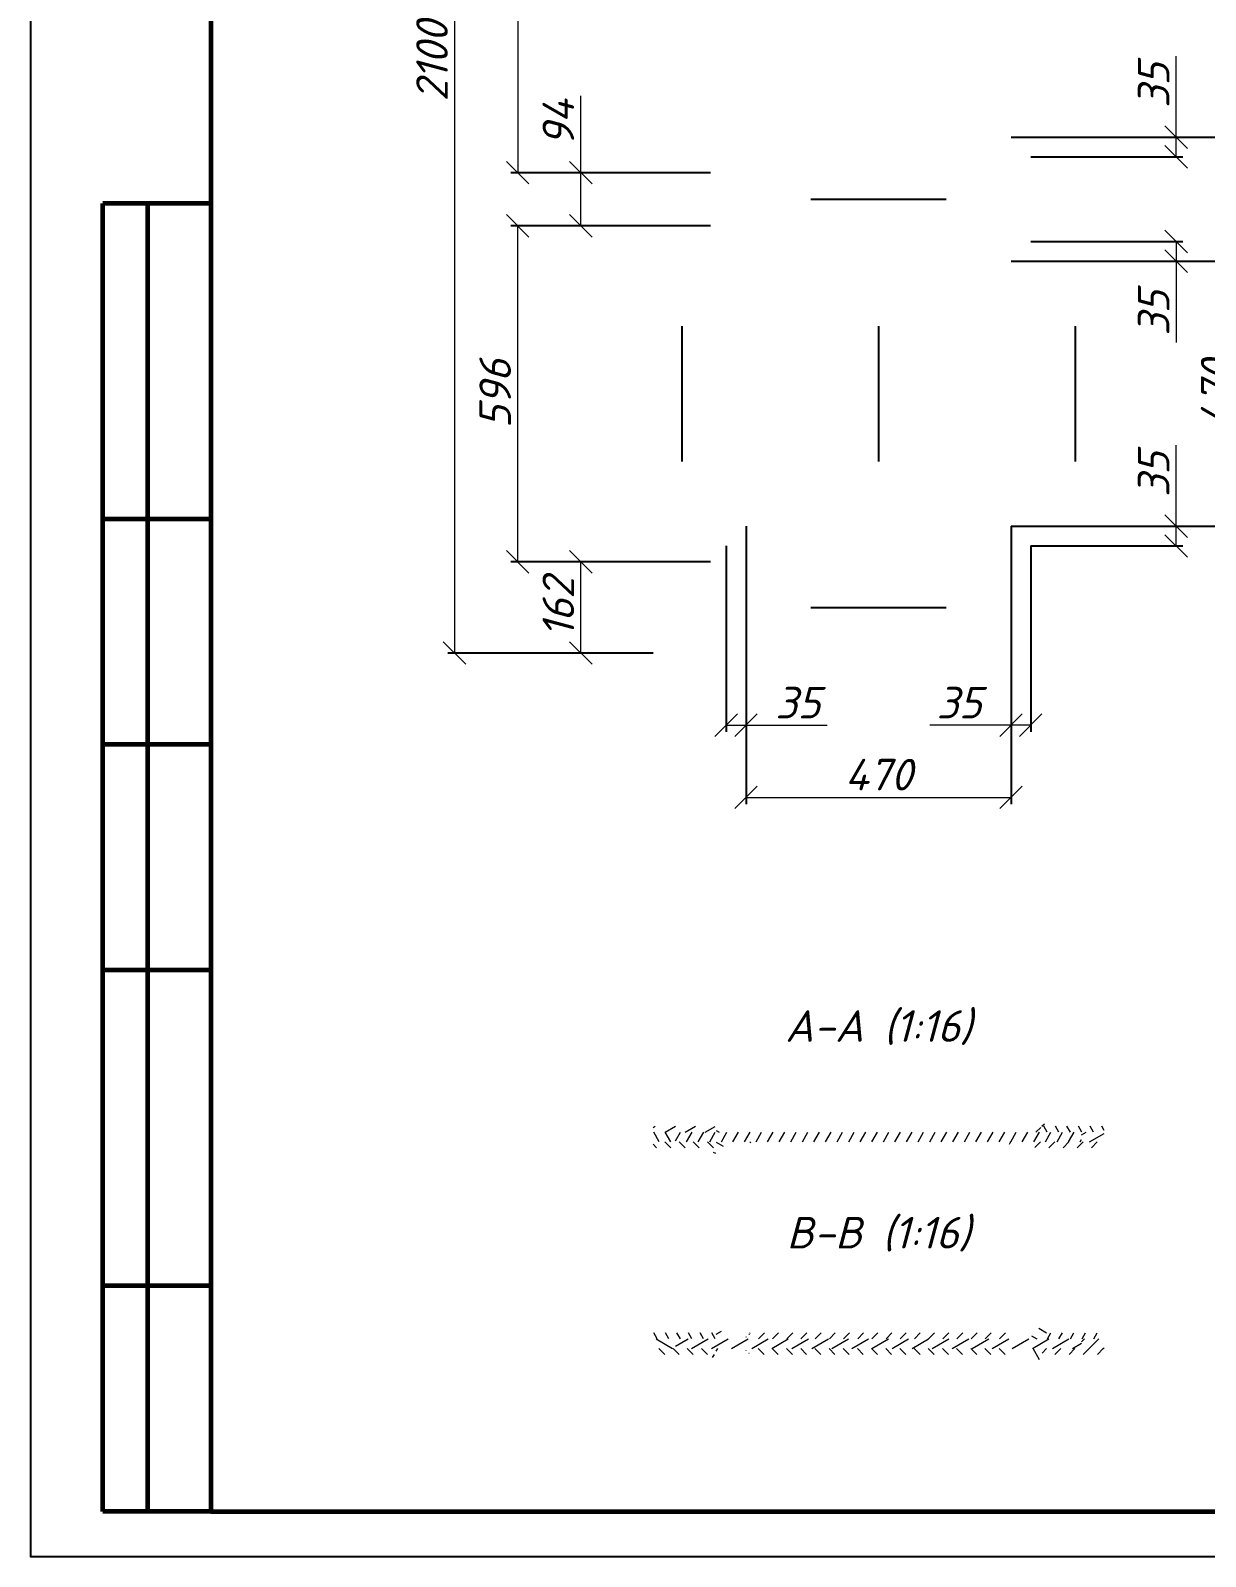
# Paper-space layout 'Лист1' of a CAD drawing. Header units: millimetres. Extents: x 0 to 420, y -322 to 297.
# Drawn here: x 0 to 130.3, y 0 to 169.2 of the extents above; entities that cross this region are included whole.
import ezdxf

# ---------------------------------------------------------------- set-up
doc = ezdxf.new("R2010")
doc.units = ezdxf.units.MM
for name, color, linetype, lineweight in [('MD_Аннотация', 7, 'Continuous', 25), ('MD_Штриховка', 4, 'Continuous', 13), ('слой служебный РАЗМЕРЫ', 7, 'Continuous', 18)]:
    doc.layers.add(name, color=color, linetype=linetype, lineweight=lineweight)
doc.layers.add('слой служебный  ОБОЗНАЧЕНИЯ', color=1, linetype='Continuous')
doc.layers.add('слой служебный ШТАМП', color=4, linetype='Continuous')
doc.styles.add('ЕСКД', font='isocpeui.ttf', dxfattribs={"height": 3.5})
doc.dimstyles.new('ЕСКД', dxfattribs={"dimtxt": 3.5, "dimasz": 2.5, "dimexe": 0.75, "dimexo": 0, "dimgap": 0.75, "dimtad": 1, "dimtxsty": 'ЕСКД', "dimblk": 'OBLIQUE', "dimcen": 2.5, "dimclrd": 256, "dimclre": 256, "dimclrt": 256, "dimadec": 0, "dimazin": 0, "dimtfac": 1, "dimtmove": 0, "dimatfit": 3, "dimfxl": 1, "dimlwd": -1, "dimarcsym": 0})

# ---------------------------------------------------------------- blocks, each defined once
blk = doc.blocks.new('_Oblique')
at = {"color": 0, "linetype": 'ByBlock', "lineweight": -2}
blk.add_line((-0.5, -0.5), (0.5, 0.5), dxfattribs=at)
blk = doc.blocks.new('*D31')
at = {"layer": 'Defpoints', "color": 0, "transparency": 16777216}
for p in [(69.01, 231.41), (47.01, 100.16), (69.01, 100.16)]:
    blk.add_point(p, dxfattribs=at)
at = {"layer": 'слой служебный РАЗМЕРЫ', "lineweight": -2, "transparency": 16777216}
for p, q in [((69.01, 231.41), (46.26, 231.41)), ((69.01, 100.16), (46.26, 100.16))]:
    blk.add_line(p, q, dxfattribs=at)
at = {"layer": 'слой служебный РАЗМЕРЫ', "transparency": 16777216}
blk.add_line((47.01, 231.41), (47.01, 100.16), dxfattribs=at)
at = {"layer": 'слой служебный РАЗМЕРЫ', "transparency": 16777216, "xscale": 2.5, "yscale": 2.5, "zscale": 2.5}
for p, rotation in [((47.01, 231.41), 90), ((47.01, 100.16), 270)]:
    blk.add_blockref('_Oblique', p, dxfattribs=dict(at, rotation=rotation))
at = {"layer": 'слой служебный РАЗМЕРЫ', "transparency": 16777216, "insert": (44.51, 165.78), "char_height": 3.5, "attachment_point": 5, "rotation": 90, "style": 'ЕСКД'}
blk.add_mtext('2100', dxfattribs=at)
blk = doc.blocks.new('*D37')
at = {"layer": 'Defpoints', "color": 0, "transparency": 16777216}
for p in [(108.7, 157.35), (127.01, 157.35), (110.88, 155.16)]:
    blk.add_point(p, dxfattribs=at)
at = {"layer": 'слой служебный РАЗМЕРЫ', "transparency": 16777216}
for p, q in [((127.01, 157.35), (127.01, 166.34)), ((127.01, 155.16), (127.01, 157.35))]:
    blk.add_line(p, q, dxfattribs=at)
at = {"layer": 'слой служебный РАЗМЕРЫ', "lineweight": -2, "transparency": 16777216}
for p, q in [((108.7, 157.35), (127.76, 157.35)), ((110.88, 155.16), (127.76, 155.16))]:
    blk.add_line(p, q, dxfattribs=at)
at = {"layer": 'слой служебный РАЗМЕРЫ', "transparency": 16777216, "xscale": 2.5, "yscale": 2.5, "zscale": 2.5}
for p, rotation in [((127.01, 157.35), 90), ((127.01, 155.16), 270)]:
    blk.add_blockref('_Oblique', p, dxfattribs=dict(at, rotation=rotation))
at = {"layer": 'слой служебный РАЗМЕРЫ', "transparency": 16777216, "insert": (124.51, 163.1), "char_height": 3.5, "attachment_point": 5, "rotation": 90, "style": 'ЕСКД'}
blk.add_mtext('35', dxfattribs=at)
blk = doc.blocks.new('*D38')
at = {"layer": 'Defpoints', "color": 0, "transparency": 16777216}
for p in [(108.7, 221.1), (108.7, 157.35), (134.01, 157.35)]:
    blk.add_point(p, dxfattribs=at)
at = {"layer": 'слой служебный РАЗМЕРЫ', "lineweight": -2, "transparency": 16777216}
for p, q in [((108.7, 221.1), (134.76, 221.1)), ((108.7, 157.35), (134.76, 157.35))]:
    blk.add_line(p, q, dxfattribs=at)
at = {"layer": 'слой служебный РАЗМЕРЫ', "transparency": 16777216}
blk.add_line((134.01, 221.1), (134.01, 157.35), dxfattribs=at)
at = {"layer": 'слой служебный РАЗМЕРЫ', "transparency": 16777216, "xscale": 2.5, "yscale": 2.5, "zscale": 2.5}
for p, rotation in [((134.01, 221.1), 90), ((134.01, 157.35), 270)]:
    blk.add_blockref('_Oblique', p, dxfattribs=dict(at, rotation=rotation))
at = {"layer": 'слой служебный РАЗМЕРЫ', "transparency": 16777216, "insert": (131.51, 189.22), "char_height": 3.5, "attachment_point": 5, "rotation": 90, "style": 'ЕСКД'}
blk.add_mtext('1020', dxfattribs=at)
blk = doc.blocks.new('*D39')
at = {"layer": 'Defpoints', "color": 0, "transparency": 16777216}
for p in [(110.88, 145.78), (108.7, 143.6), (127.01, 143.6)]:
    blk.add_point(p, dxfattribs=at)
at = {"layer": 'слой служебный РАЗМЕРЫ', "lineweight": -2, "transparency": 16777216}
for p, q in [((110.88, 145.78), (127.76, 145.78)), ((108.7, 143.6), (127.76, 143.6))]:
    blk.add_line(p, q, dxfattribs=at)
at = {"layer": 'слой служебный РАЗМЕРЫ', "transparency": 16777216}
for p, q in [((127.01, 145.78), (127.01, 143.6)), ((127.01, 143.6), (127.01, 134.6))]:
    blk.add_line(p, q, dxfattribs=at)
at = {"layer": 'слой служебный РАЗМЕРЫ', "transparency": 16777216, "xscale": 2.5, "yscale": 2.5, "zscale": 2.5}
for p, rotation in [((127.01, 145.78), 90), ((127.01, 143.6), 270)]:
    blk.add_blockref('_Oblique', p, dxfattribs=dict(at, rotation=rotation))
at = {"layer": 'слой служебный РАЗМЕРЫ', "transparency": 16777216, "insert": (124.51, 137.85), "char_height": 3.5, "attachment_point": 5, "rotation": 90, "style": 'ЕСКД'}
blk.add_mtext('35', dxfattribs=at)
blk = doc.blocks.new('*D40')
at = {"layer": 'Defpoints', "color": 0, "transparency": 16777216}
for p in [(108.7, 114.22), (127.01, 114.22), (110.88, 112.03)]:
    blk.add_point(p, dxfattribs=at)
at = {"layer": 'слой служебный РАЗМЕРЫ', "transparency": 16777216}
for p, q in [((127.01, 114.22), (127.01, 123.22)), ((127.01, 112.03), (127.01, 114.22))]:
    blk.add_line(p, q, dxfattribs=at)
at = {"layer": 'слой служебный РАЗМЕРЫ', "lineweight": -2, "transparency": 16777216}
for p, q in [((108.7, 114.22), (127.76, 114.22)), ((110.88, 112.03), (127.76, 112.03))]:
    blk.add_line(p, q, dxfattribs=at)
at = {"layer": 'слой служебный РАЗМЕРЫ', "transparency": 16777216, "xscale": 2.5, "yscale": 2.5, "zscale": 2.5}
for p, rotation in [((127.01, 114.22), 90), ((127.01, 112.03), 270)]:
    blk.add_blockref('_Oblique', p, dxfattribs=dict(at, rotation=rotation))
at = {"layer": 'слой служебный РАЗМЕРЫ', "transparency": 16777216, "insert": (124.51, 119.97), "char_height": 3.5, "attachment_point": 5, "rotation": 90, "style": 'ЕСКД'}
blk.add_mtext('35', dxfattribs=at)
blk = doc.blocks.new('*D41')
at = {"layer": 'Defpoints', "color": 0, "transparency": 16777216}
for p in [(108.7, 143.6), (134.01, 143.6), (108.7, 114.22)]:
    blk.add_point(p, dxfattribs=at)
at = {"layer": 'слой служебный РАЗМЕРЫ', "lineweight": -2, "transparency": 16777216}
for p, q in [((108.7, 143.6), (134.76, 143.6)), ((108.7, 114.22), (134.76, 114.22))]:
    blk.add_line(p, q, dxfattribs=at)
at = {"layer": 'слой служебный РАЗМЕРЫ', "transparency": 16777216}
blk.add_line((134.01, 114.22), (134.01, 143.6), dxfattribs=at)
at = {"layer": 'слой служебный РАЗМЕРЫ', "transparency": 16777216, "xscale": 2.5, "yscale": 2.5, "zscale": 2.5}
for p, rotation in [((134.01, 143.6), 90), ((134.01, 114.22), 270)]:
    blk.add_blockref('_Oblique', p, dxfattribs=dict(at, rotation=rotation))
at = {"layer": 'слой служебный РАЗМЕРЫ', "transparency": 16777216, "insert": (131.49, 128.91), "char_height": 3.5, "attachment_point": 5, "rotation": 90, "style": 'ЕСКД'}
blk.add_mtext('470', dxfattribs=at)
blk = doc.blocks.new('*D49')
at = {"layer": 'Defpoints', "color": 0, "transparency": 16777216}
for p in [(79.32, 114.22), (77.13, 112.03), (79.32, 92.16)]:
    blk.add_point(p, dxfattribs=at)
at = {"layer": 'слой служебный РАЗМЕРЫ', "lineweight": -2, "transparency": 16777216}
for p, q in [((79.32, 114.22), (79.32, 91.41)), ((77.13, 112.03), (77.13, 91.41))]:
    blk.add_line(p, q, dxfattribs=at)
at = {"layer": 'слой служебный РАЗМЕРЫ', "transparency": 16777216}
for p, q in [((77.13, 92.16), (79.32, 92.16)), ((79.32, 92.16), (88.32, 92.16))]:
    blk.add_line(p, q, dxfattribs=at)
at = {"layer": 'слой служебный РАЗМЕРЫ', "transparency": 16777216, "xscale": 2.5, "yscale": 2.5, "zscale": 2.5, "rotation": 180}
blk.add_blockref('_Oblique', (77.13, 92.16), dxfattribs=at)
at = {"layer": 'слой служебный РАЗМЕРЫ', "transparency": 16777216, "xscale": 2.5, "yscale": 2.5, "zscale": 2.5}
blk.add_blockref('_Oblique', (79.32, 92.16), dxfattribs=at)
at = {"layer": 'слой служебный РАЗМЕРЫ', "transparency": 16777216, "insert": (85.07, 94.66), "char_height": 3.5, "attachment_point": 5, "style": 'ЕСКД'}
blk.add_mtext('35', dxfattribs=at)
blk = doc.blocks.new('*D50')
at = {"layer": 'Defpoints', "color": 0, "transparency": 16777216}
for p in [(79.32, 114.22), (108.7, 114.22), (108.7, 84.16)]:
    blk.add_point(p, dxfattribs=at)
at = {"layer": 'слой служебный РАЗМЕРЫ', "lineweight": -2, "transparency": 16777216}
for p, q in [((79.32, 114.22), (79.32, 83.41)), ((108.7, 114.22), (108.7, 83.41))]:
    blk.add_line(p, q, dxfattribs=at)
at = {"layer": 'слой служебный РАЗМЕРЫ', "transparency": 16777216}
blk.add_line((79.32, 84.16), (108.7, 84.16), dxfattribs=at)
at = {"layer": 'слой служебный РАЗМЕРЫ', "transparency": 16777216, "xscale": 2.5, "yscale": 2.5, "zscale": 2.5, "rotation": 180}
blk.add_blockref('_Oblique', (79.32, 84.16), dxfattribs=at)
at = {"layer": 'слой служебный РАЗМЕРЫ', "transparency": 16777216, "xscale": 2.5, "yscale": 2.5, "zscale": 2.5}
blk.add_blockref('_Oblique', (108.7, 84.16), dxfattribs=at)
at = {"layer": 'слой служебный РАЗМЕРЫ', "transparency": 16777216, "insert": (94.01, 86.68), "char_height": 3.5, "attachment_point": 5, "style": 'ЕСКД'}
blk.add_mtext('470', dxfattribs=at)
blk = doc.blocks.new('*D51')
at = {"layer": 'Defpoints', "color": 0, "transparency": 16777216}
for p in [(108.7, 114.22), (110.88, 112.03), (108.7, 92.16)]:
    blk.add_point(p, dxfattribs=at)
at = {"layer": 'слой служебный РАЗМЕРЫ', "lineweight": -2, "transparency": 16777216}
for p, q in [((108.7, 114.22), (108.7, 91.41)), ((110.88, 112.03), (110.88, 91.41))]:
    blk.add_line(p, q, dxfattribs=at)
at = {"layer": 'слой служебный РАЗМЕРЫ', "transparency": 16777216}
for p, q in [((108.7, 92.16), (99.7, 92.16)), ((110.88, 92.16), (108.7, 92.16))]:
    blk.add_line(p, q, dxfattribs=at)
at = {"layer": 'слой служебный РАЗМЕРЫ', "transparency": 16777216, "xscale": 2.5, "yscale": 2.5, "zscale": 2.5, "rotation": 180}
blk.add_blockref('_Oblique', (108.7, 92.16), dxfattribs=at)
at = {"layer": 'слой служебный РАЗМЕРЫ', "transparency": 16777216, "xscale": 2.5, "yscale": 2.5, "zscale": 2.5}
blk.add_blockref('_Oblique', (110.88, 92.16), dxfattribs=at)
at = {"layer": 'слой служебный РАЗМЕРЫ', "transparency": 16777216, "insert": (102.95, 94.66), "char_height": 3.5, "attachment_point": 5, "style": 'ЕСКД'}
blk.add_mtext('35', dxfattribs=at)
blk = doc.blocks.new('*D69')
at = {"layer": 'Defpoints', "color": 0, "transparency": 16777216}
for p in [(61.01, 110.28), (75.38, 110.28), (69.01, 100.16)]:
    blk.add_point(p, dxfattribs=at)
at = {"layer": 'слой служебный РАЗМЕРЫ', "lineweight": -2, "transparency": 16777216}
for p, q in [((75.38, 110.28), (60.26, 110.28)), ((69.01, 100.16), (60.26, 100.16))]:
    blk.add_line(p, q, dxfattribs=at)
at = {"layer": 'слой служебный РАЗМЕРЫ', "transparency": 16777216}
blk.add_line((61.01, 100.16), (61.01, 110.28), dxfattribs=at)
at = {"layer": 'слой служебный РАЗМЕРЫ', "transparency": 16777216, "xscale": 2.5, "yscale": 2.5, "zscale": 2.5}
for p, rotation in [((61.01, 110.28), 90), ((61.01, 100.16), 270)]:
    blk.add_blockref('_Oblique', p, dxfattribs=dict(at, rotation=rotation))
at = {"layer": 'слой служебный РАЗМЕРЫ', "transparency": 16777216, "insert": (58.51, 105.22), "char_height": 3.5, "attachment_point": 5, "rotation": 90, "style": 'ЕСКД'}
blk.add_mtext('162', dxfattribs=at)
blk = doc.blocks.new('*D70')
at = {"layer": 'Defpoints', "color": 0, "transparency": 16777216}
for p in [(54.01, 147.53), (75.38, 147.53), (75.38, 110.28)]:
    blk.add_point(p, dxfattribs=at)
at = {"layer": 'слой служебный РАЗМЕРЫ', "lineweight": -2, "transparency": 16777216}
for p, q in [((75.38, 147.53), (53.26, 147.53)), ((75.38, 110.28), (53.26, 110.28))]:
    blk.add_line(p, q, dxfattribs=at)
at = {"layer": 'слой служебный РАЗМЕРЫ', "transparency": 16777216}
blk.add_line((54.01, 110.28), (54.01, 147.53), dxfattribs=at)
at = {"layer": 'слой служебный РАЗМЕРЫ', "transparency": 16777216, "xscale": 2.5, "yscale": 2.5, "zscale": 2.5}
for p, rotation in [((54.01, 147.53), 90), ((54.01, 110.28), 270)]:
    blk.add_blockref('_Oblique', p, dxfattribs=dict(at, rotation=rotation))
at = {"layer": 'слой служебный РАЗМЕРЫ', "transparency": 16777216, "insert": (51.51, 128.91), "char_height": 3.5, "attachment_point": 5, "rotation": 90, "style": 'ЕСКД'}
blk.add_mtext('596', dxfattribs=at)
blk = doc.blocks.new('*D71')
at = {"layer": 'Defpoints', "color": 0, "transparency": 16777216}
for p in [(61.01, 153.41), (75.38, 153.41), (75.38, 147.53)]:
    blk.add_point(p, dxfattribs=at)
at = {"layer": 'слой служебный РАЗМЕРЫ', "transparency": 16777216}
for p, q in [((61.01, 153.41), (61.01, 161.93)), ((61.01, 147.53), (61.01, 153.41))]:
    blk.add_line(p, q, dxfattribs=at)
at = {"layer": 'слой служебный РАЗМЕРЫ', "lineweight": -2, "transparency": 16777216}
for p, q in [((75.38, 153.41), (60.26, 153.41)), ((75.38, 147.53), (60.26, 147.53))]:
    blk.add_line(p, q, dxfattribs=at)
at = {"layer": 'слой служебный РАЗМЕРЫ', "transparency": 16777216, "xscale": 2.5, "yscale": 2.5, "zscale": 2.5}
for p, rotation in [((61.01, 153.41), 90), ((61.01, 147.53), 270)]:
    blk.add_blockref('_Oblique', p, dxfattribs=dict(at, rotation=rotation))
at = {"layer": 'слой служебный РАЗМЕРЫ', "transparency": 16777216, "insert": (58.51, 158.92), "char_height": 3.5, "attachment_point": 5, "rotation": 90, "style": 'ЕСКД'}
blk.add_mtext('94', dxfattribs=at)
blk = doc.blocks.new('*D72')
at = {"layer": 'Defpoints', "color": 0, "transparency": 16777216}
for p in [(75.38, 225.03), (54.01, 153.41), (75.38, 153.41)]:
    blk.add_point(p, dxfattribs=at)
at = {"layer": 'слой служебный РАЗМЕРЫ', "lineweight": -2, "transparency": 16777216}
for p, q in [((75.38, 225.03), (53.26, 225.03)), ((75.38, 153.41), (53.26, 153.41))]:
    blk.add_line(p, q, dxfattribs=at)
at = {"layer": 'слой служебный РАЗМЕРЫ', "transparency": 16777216}
blk.add_line((54.01, 225.03), (54.01, 153.41), dxfattribs=at)
at = {"layer": 'слой служебный РАЗМЕРЫ', "transparency": 16777216, "xscale": 2.5, "yscale": 2.5, "zscale": 2.5}
for p, rotation in [((54.01, 225.03), 90), ((54.01, 153.41), 270)]:
    blk.add_blockref('_Oblique', p, dxfattribs=dict(at, rotation=rotation))
at = {"layer": 'слой служебный РАЗМЕРЫ', "transparency": 16777216, "insert": (51.51, 189.22), "char_height": 3.5, "attachment_point": 5, "rotation": 90, "style": 'ЕСКД'}
blk.add_mtext('1146', dxfattribs=at)

psp = doc.layouts.new('Лист1')

# ---------------------------------------------------------------- hatches: boundary and pattern name
at = {"layer": 'MD_Штриховка'}
h = psp.add_hatch(dxfattribs=at)
h.set_pattern_fill('ANSI31', color=256, scale=0.35, angle=-15, style=0)
h.paths.add_polyline_path([(69.00943, 47.68795), (69.00943, 47.0317), (71.50943, 47.0317), (75.88443, 47.0317), (75.88443, 47.68795), (75.38443, 47.68795)], flags=0)
h = psp.add_hatch(dxfattribs=at)
h.set_pattern_fill('ANSI31', color=256, scale=0.35, angle=105, style=0)
edge = h.paths.add_edge_path(flags=0)
edge.add_line((75.59693, 47.90693), (75.38443, 47.90693))
edge.add_line((75.38443, 47.90693), (75.38443, 47.68795))
edge.add_line((75.38443, 47.68795), (75.88443, 47.68795))
edge.add_line((75.88443, 47.68795), (76.00943, 47.68795))
edge.add_line((76.00943, 47.68795), (76.00943, 47.0317))
edge.add_line((76.00943, 47.0317), (77.13443, 47.0317))
edge.add_line((77.13443, 47.0317), (77.13443, 47.37568))
edge.add_ellipse((77.13443, 47.90693), major_axis=(0, -0.53125), ratio=1, start_angle=-90, end_angle=0, ccw=False)
edge.add_line((76.60318, 47.90693), (76.39068, 47.90693))
edge.add_ellipse((75.99381, 47.90693), major_axis=(0.39688, 0), ratio=1, start_angle=0, end_angle=180)
h = psp.add_hatch(dxfattribs=at)
h.set_pattern_fill('ANSI31', color=256, scale=0.35, angle=-6.9e-48, style=0)
edge = h.paths.add_edge_path(flags=0)
edge.add_line((112.63443, 47.90693), (112.42193, 47.90693))
edge.add_ellipse((112.02506, 47.90693), major_axis=(0.39688, 0), ratio=1, start_angle=360, end_angle=540)
edge.add_line((111.62818, 47.90693), (111.41568, 47.90693))
edge.add_ellipse((110.88443, 47.90693), major_axis=(0.53125, 0), ratio=1, start_angle=-90, end_angle=0, ccw=False)
edge.add_line((110.88443, 47.37568), (110.88443, 47.0317))
edge.add_line((110.88443, 47.0317), (112.00943, 47.0317))
edge.add_line((112.00943, 47.0317), (112.00943, 47.68795))
edge.add_line((112.00943, 47.68795), (112.13443, 47.68795))
edge.add_line((112.13443, 47.68795), (112.63443, 47.68795))
edge.add_line((112.63443, 47.68795), (112.63443, 47.90693))
h = psp.add_hatch(dxfattribs=at)
h.set_pattern_fill('ANSI31', color=256, scale=0.35, angle=75, style=0)
h.paths.add_polyline_path([(112.13443, 47.68795), (112.13443, 47.0317), (116.50943, 47.0317), (119.00943, 47.0317), (119.00943, 47.68795), (112.63443, 47.68795)], flags=0)
h = psp.add_hatch(dxfattribs=at)
h.set_pattern_fill('ANSI31', color=256, scale=0.35, angle=75, style=0)
h.paths.add_polyline_path([(71.50943, 45.9692), (71.50943, 47.0317), (69.00943, 47.0317), (69.00943, 45.9692)], flags=0)
h = psp.add_hatch(dxfattribs=at)
h.set_pattern_fill('ANSI31', color=256, scale=0.35, angle=90, style=0)
h.paths.add_polyline_path([(69.00943, 45.9692), (69.00943, 45.31295), (75.38443, 45.31295), (75.88443, 45.31295), (75.88443, 45.9692), (71.50943, 45.9692)], flags=0)
h = psp.add_hatch(dxfattribs=at)
h.set_pattern_fill('ANSI31', color=256, scale=0.35, angle=15, style=0)
h.paths.add_polyline_path([(116.50943, 45.9692), (116.50943, 47.0317), (112.13443, 47.0317), (112.00943, 47.0317), (110.88443, 47.0317), (108.69693, 47.0317), (108.13443, 47.0317), (79.88443, 47.0317), (79.32193, 47.0317), (77.13443, 47.0317), (76.00943, 47.0317), (75.88443, 47.0317), (71.50943, 47.0317), (71.50943, 45.9692), (75.88443, 45.9692), (76.00943, 45.9692), (77.13443, 45.9692), (79.32193, 45.9692), (79.88443, 45.9692), (108.13443, 45.9692), (108.69693, 45.9692), (110.88443, 45.9692), (112.00943, 45.9692), (112.13443, 45.9692)], flags=0)
h = psp.add_hatch(dxfattribs=at)
h.set_pattern_fill('ANSI31', color=256, scale=0.35, angle=105, style=0)
edge = h.paths.add_edge_path(flags=0)
edge.add_line((75.38443, 45.09397), (75.59693, 45.09397))
edge.add_ellipse((75.99381, 45.09397), major_axis=(-0.39688, 0), ratio=1, start_angle=360, end_angle=540)
edge.add_line((76.39068, 45.09397), (76.60318, 45.09397))
edge.add_ellipse((77.13443, 45.09397), major_axis=(-0.53125, 0), ratio=1, start_angle=-90, end_angle=0, ccw=False)
edge.add_line((77.13443, 45.62522), (77.13443, 45.9692))
edge.add_line((77.13443, 45.9692), (76.00943, 45.9692))
edge.add_line((76.00943, 45.9692), (76.00943, 45.31295))
edge.add_line((76.00943, 45.31295), (75.88443, 45.31295))
edge.add_line((75.88443, 45.31295), (75.38443, 45.31295))
edge.add_line((75.38443, 45.31295), (75.38443, 45.09397))
h = psp.add_hatch(dxfattribs=at)
h.set_pattern_fill('ANSI31', color=256, scale=0.35, angle=90, style=0)
edge = h.paths.add_edge_path(flags=0)
edge.add_line((79.32193, 47.12545), (79.32193, 47.0317))
edge.add_line((79.32193, 47.0317), (79.88443, 47.0317))
edge.add_line((79.88443, 47.0317), (79.88443, 47.12545))
edge.add_line((79.88443, 47.12545), (79.79068, 47.12545))
edge.add_ellipse((79.60318, 47.12545), major_axis=(0.1875, 0), ratio=1, start_angle=360, end_angle=540)
edge.add_line((79.41568, 47.12545), (79.32193, 47.12545))
h = psp.add_hatch(dxfattribs=at)
h.set_pattern_fill('ANSI31', color=256, scale=0.35, angle=90, style=0)
edge = h.paths.add_edge_path(flags=0)
edge.add_line((79.32193, 45.9692), (79.32193, 45.87545))
edge.add_line((79.32193, 45.87545), (79.41568, 45.87545))
edge.add_ellipse((79.60318, 45.87545), major_axis=(-0.1875, 0), ratio=1, start_angle=0, end_angle=180)
edge.add_line((79.79068, 45.87545), (79.88443, 45.87545))
edge.add_line((79.88443, 45.87545), (79.88443, 45.9692))
edge.add_line((79.88443, 45.9692), (79.32193, 45.9692))
h = psp.add_hatch(dxfattribs=at)
h.set_pattern_fill('ANSI31', color=256, scale=0.35, angle=15, style=0)
edge = h.paths.add_edge_path(flags=0)
edge.add_line((108.69693, 47.0317), (108.69693, 47.12545))
edge.add_line((108.69693, 47.12545), (108.60318, 47.12545))
edge.add_ellipse((108.41568, 47.12545), major_axis=(0.1875, 0), ratio=1, start_angle=360, end_angle=540)
edge.add_line((108.22818, 47.12545), (108.13443, 47.12545))
edge.add_line((108.13443, 47.12545), (108.13443, 47.0317))
edge.add_line((108.13443, 47.0317), (108.69693, 47.0317))
h = psp.add_hatch(dxfattribs=at)
h.set_pattern_fill('ANSI31', color=256, scale=0.35, angle=15, style=0)
edge = h.paths.add_edge_path(flags=0)
edge.add_line((108.69693, 45.87545), (108.69693, 45.9692))
edge.add_line((108.69693, 45.9692), (108.13443, 45.9692))
edge.add_line((108.13443, 45.9692), (108.13443, 45.87545))
edge.add_line((108.13443, 45.87545), (108.22818, 45.87545))
edge.add_ellipse((108.41568, 45.87545), major_axis=(-0.1875, 0), ratio=1, start_angle=360, end_angle=540)
edge.add_line((108.60318, 45.87545), (108.69693, 45.87545))
h = psp.add_hatch(dxfattribs=at)
h.set_pattern_fill('ANSI31', color=256, scale=0.35, angle=-6.9e-48, style=0)
edge = h.paths.add_edge_path(flags=0)
edge.add_line((112.42193, 45.09397), (112.63443, 45.09397))
edge.add_line((112.63443, 45.09397), (112.63443, 45.31295))
edge.add_line((112.63443, 45.31295), (112.13443, 45.31295))
edge.add_line((112.13443, 45.31295), (112.00943, 45.31295))
edge.add_line((112.00943, 45.31295), (112.00943, 45.9692))
edge.add_line((112.00943, 45.9692), (110.88443, 45.9692))
edge.add_line((110.88443, 45.9692), (110.88443, 45.62522))
edge.add_ellipse((110.88443, 45.09397), major_axis=(0, 0.53125), ratio=1, start_angle=270, end_angle=360, ccw=False)
edge.add_line((111.41568, 45.09397), (111.62818, 45.09397))
edge.add_ellipse((112.02506, 45.09397), major_axis=(-0.39688, 0), ratio=1, start_angle=360, end_angle=540)
h = psp.add_hatch(dxfattribs=at)
h.set_pattern_fill('ANSI31', color=256, scale=0.35, angle=-6.9e-48, style=0)
h.paths.add_polyline_path([(112.13443, 45.9692), (112.13443, 45.31295), (112.63443, 45.31295), (119.00943, 45.31295), (119.00943, 45.9692), (116.50943, 45.9692)], flags=0)
h = psp.add_hatch(dxfattribs=at)
h.set_pattern_fill('ANSI31', color=256, scale=0.35, angle=-15, style=0)
h.paths.add_polyline_path([(119.00943, 45.9692), (119.00943, 47.0317), (116.50943, 47.0317), (116.50943, 45.9692)], flags=0)
h = psp.add_hatch(dxfattribs=at)
h.set_pattern_fill('ANSI31', color=256, scale=0.35, angle=-15, style=0)
edge = h.paths.add_edge_path(flags=0)
edge.add_line((76.00943, 24.77847), (76.00943, 24.12222))
edge.add_line((76.00943, 24.12222), (77.13443, 24.12222))
edge.add_line((77.13443, 24.12222), (77.13443, 24.4662))
edge.add_ellipse((77.13443, 24.99745), major_axis=(0, -0.53125), ratio=1, start_angle=270, end_angle=360, ccw=False)
edge.add_line((76.60318, 24.99745), (76.39068, 24.99745))
edge.add_ellipse((75.99381, 24.99745), major_axis=(0.39688, 0), ratio=1, start_angle=360, end_angle=540)
edge.add_line((75.59693, 24.99745), (75.38443, 24.99745))
edge.add_line((75.38443, 24.99745), (75.38443, 24.77847))
edge.add_line((75.38443, 24.77847), (75.88443, 24.77847))
edge.add_line((75.88443, 24.77847), (76.00943, 24.77847))
h = psp.add_hatch(dxfattribs=at)
h.set_pattern_fill('ANSI31', color=256, scale=0.35, angle=105, style=0)
edge = h.paths.add_edge_path(flags=0)
edge.add_line((110.88443, 24.4662), (110.88443, 24.12222))
edge.add_line((110.88443, 24.12222), (112.00943, 24.12222))
edge.add_line((112.00943, 24.12222), (112.00943, 24.77847))
edge.add_line((112.00943, 24.77847), (112.13443, 24.77847))
edge.add_line((112.13443, 24.77847), (112.63443, 24.77847))
edge.add_line((112.63443, 24.77847), (112.63443, 24.99745))
edge.add_line((112.63443, 24.99745), (112.42193, 24.99745))
edge.add_ellipse((112.02506, 24.99745), major_axis=(0.39688, 0), ratio=1, start_angle=0, end_angle=180)
edge.add_line((111.62818, 24.99745), (111.41568, 24.99745))
edge.add_ellipse((110.88443, 24.99745), major_axis=(0.53125, 0), ratio=1, start_angle=270, end_angle=360, ccw=False)
h = psp.add_hatch(dxfattribs=at)
h.set_pattern_fill('ANSI31', color=256, scale=0.35, angle=75, style=0)
h.paths.add_polyline_path([(69.00943, 24.77847), (69.00943, 24.12222), (71.50943, 24.12222), (75.88443, 24.12222), (75.88443, 24.77847), (75.38443, 24.77847)], flags=0)
h = psp.add_hatch(dxfattribs=at)
h.set_pattern_fill('ANSI31', color=256, scale=0.35, angle=105, style=0)
h.paths.add_polyline_path([(71.50943, 23.05972), (71.50943, 24.12222), (69.00943, 24.12222), (69.00943, 23.05972)], flags=0)
h = psp.add_hatch(dxfattribs=at)
h.set_pattern_fill('ANSI31', color=256, scale=0.35, angle=-15, style=0)
h.paths.add_polyline_path([(116.50943, 23.05972), (116.50943, 24.12222), (112.13443, 24.12222), (112.00943, 24.12222), (110.88443, 24.12222), (108.69693, 24.12222), (79.32193, 24.12222), (77.13443, 24.12222), (76.00943, 24.12222), (75.88443, 24.12222), (71.50943, 24.12222), (71.50943, 23.05972), (75.88443, 23.05972), (76.00943, 23.05972), (77.13443, 23.05972), (79.32193, 23.05972), (108.69693, 23.05972), (110.88443, 23.05972), (112.00943, 23.05972), (112.13443, 23.05972)], flags=0)
h = psp.add_hatch(dxfattribs=at)
h.set_pattern_fill('ANSI31', color=256, scale=0.35, style=0)
edge = h.paths.add_edge_path(flags=0)
edge.add_line((79.75943, 24.77847), (79.75943, 24.68472))
edge.add_line((79.75943, 24.68472), (79.63443, 24.68472))
edge.add_ellipse((79.32193, 24.68472), major_axis=(0.3125, 0), ratio=1, start_angle=269.9999983, end_angle=360, ccw=False)
edge.add_line((79.32193, 24.37222), (79.32193, 24.12222))
edge.add_line((79.32193, 24.12222), (108.69693, 24.12222))
edge.add_line((108.69693, 24.12222), (108.69693, 24.37222))
edge.add_ellipse((108.69693, 24.68472), major_axis=(0, -0.3125), ratio=1, start_angle=269.9999983, end_angle=360, ccw=False)
edge.add_line((108.38443, 24.68472), (108.25943, 24.68472))
edge.add_line((108.25943, 24.68472), (108.25943, 24.77847))
edge.add_line((108.25943, 24.77847), (79.75943, 24.77847))
h = psp.add_hatch(dxfattribs=at)
h.set_pattern_fill('ANSI31', color=256, scale=0.35, angle=15, style=0)
h.paths.add_polyline_path([(112.13443, 24.77847), (112.13443, 24.12222), (116.50943, 24.12222), (119.00943, 24.12222), (119.00943, 24.77847), (112.63443, 24.77847)], flags=0)
h = psp.add_hatch(dxfattribs=at)
h.set_pattern_fill('ANSI31', color=256, scale=0.35, style=0)
h.paths.add_polyline_path([(119.00943, 23.05972), (119.00943, 24.12222), (116.50943, 24.12222), (116.50943, 23.05972)], flags=0)
h = psp.add_hatch(dxfattribs=at)
h.set_pattern_fill('ANSI31', color=256, scale=0.35, angle=90, style=0)
h.paths.add_polyline_path([(69.00943, 23.05972), (69.00943, 22.40347), (75.38443, 22.40347), (75.88443, 22.40347), (75.88443, 23.05972), (71.50943, 23.05972)], flags=0)
h = psp.add_hatch(dxfattribs=at)
h.set_pattern_fill('ANSI31', color=256, scale=0.35, angle=15, style=0)
edge = h.paths.add_edge_path(flags=0)
edge.add_line((76.00943, 23.05972), (76.00943, 22.40347))
edge.add_line((76.00943, 22.40347), (75.88443, 22.40347))
edge.add_line((75.88443, 22.40347), (75.38443, 22.40347))
edge.add_line((75.38443, 22.40347), (75.38443, 22.1845))
edge.add_line((75.38443, 22.1845), (75.59693, 22.1845))
edge.add_ellipse((75.99381, 22.1845), major_axis=(-0.39688, 0), ratio=1, start_angle=0, end_angle=180)
edge.add_line((76.39068, 22.1845), (76.60318, 22.1845))
edge.add_ellipse((77.13443, 22.1845), major_axis=(-0.53125, 0), ratio=1, start_angle=-90, end_angle=0, ccw=False)
edge.add_line((77.13443, 22.71575), (77.13443, 23.05972))
edge.add_line((77.13443, 23.05972), (76.00943, 23.05972))
h = psp.add_hatch(dxfattribs=at)
h.set_pattern_fill('ANSI31', color=256, scale=0.35, angle=90, style=0)
edge = h.paths.add_edge_path(flags=0)
edge.add_line((79.75943, 22.49722), (79.75943, 22.40347))
edge.add_line((79.75943, 22.40347), (108.25943, 22.40347))
edge.add_line((108.25943, 22.40347), (108.25943, 22.49722))
edge.add_line((108.25943, 22.49722), (108.38443, 22.49722))
edge.add_ellipse((108.69693, 22.49722), major_axis=(-0.3125, 0), ratio=1, start_angle=-90.0000017, end_angle=0, ccw=False)
edge.add_line((108.69693, 22.80972), (108.69693, 23.05972))
edge.add_line((108.69693, 23.05972), (79.32193, 23.05972))
edge.add_line((79.32193, 23.05972), (79.32193, 22.80972))
edge.add_ellipse((79.32193, 22.49722), major_axis=(0, 0.3125), ratio=1, start_angle=269.9999983, end_angle=360, ccw=False)
edge.add_line((79.63443, 22.49722), (79.75943, 22.49722))
h = psp.add_hatch(dxfattribs=at)
h.set_pattern_fill('ANSI31', color=256, scale=0.35, angle=75, style=0)
edge = h.paths.add_edge_path(flags=0)
edge.add_line((110.88443, 23.05972), (110.88443, 22.71575))
edge.add_ellipse((110.88443, 22.1845), major_axis=(0, 0.53125), ratio=1, start_angle=270, end_angle=360, ccw=False)
edge.add_line((111.41568, 22.1845), (111.62818, 22.1845))
edge.add_ellipse((112.02506, 22.1845), major_axis=(-0.39688, 0), ratio=1, start_angle=0, end_angle=180)
edge.add_line((112.42193, 22.1845), (112.63443, 22.1845))
edge.add_line((112.63443, 22.1845), (112.63443, 22.40347))
edge.add_line((112.63443, 22.40347), (112.13443, 22.40347))
edge.add_line((112.13443, 22.40347), (112.00943, 22.40347))
edge.add_line((112.00943, 22.40347), (112.00943, 23.05972))
edge.add_line((112.00943, 23.05972), (110.88443, 23.05972))
h = psp.add_hatch(dxfattribs=at)
h.set_pattern_fill('ANSI31', color=256, scale=0.35, style=0)
h.paths.add_polyline_path([(112.13443, 23.05972), (112.13443, 22.40347), (112.63443, 22.40347), (119.00943, 22.40347), (119.00943, 23.05972), (116.50943, 23.05972)], flags=0)

# ---------------------------------------------------------------- linework, layer by layer
at = {"layer": 'слой служебный  ОБОЗНАЧЕНИЯ'}
for points in [[(86.50943, 150.47157), (89.00943, 150.47157), (99.00943, 150.47157), (101.50943, 150.47157)], [(72.19693, 136.40907), (72.19693, 133.90907), (72.19693, 123.90907), (72.19693, 121.40907)], [(94.00943, 136.40907), (94.00943, 133.90907), (94.00943, 123.90907), (94.00943, 121.40907)], [(115.82193, 136.40907), (115.82193, 133.90907), (115.82193, 123.90907), (115.82193, 121.40907)], [(86.50943, 105.22157), (89.00943, 105.22157), (99.00943, 105.22157), (101.50943, 105.22157)]]:
    psp.add_lwpolyline(points, dxfattribs=at)
at = {"layer": 'слой служебный ШТАМП', "lineweight": 60}
for p, q in [((8, 5), (8, 150)), ((20, 150), (8, 150)), ((13, 5), (13, 150)), ((20, 115), (8, 115)), ((20, 90), (8, 90)), ((20, 65), (8, 65)), ((20, 30), (8, 30)), ((20, 5), (8, 5))]:
    psp.add_line(p, q, dxfattribs=at)
at = {"layer": 'слой служебный ШТАМП', "lineweight": 25}
psp.add_lwpolyline([(420, 0), (420, 297), (0, 297), (0, 0)], close=True, dxfattribs=at)
at = {"layer": 'слой служебный ШТАМП', "lineweight": 60}
psp.add_lwpolyline([(415, 5), (415, 292), (20, 292), (20, 5)], close=True, dxfattribs=at)

# ---------------------------------------------------------------- texts
at = {"layer": 'MD_Аннотация', "char_height": 3.5, "attachment_point": 8, "style": 'ЕСКД'}
for s, insert, width in [('A-A (1:16)', (94.00943, 56.71027), 23.7761364), ('B-B (1:16)', (94.00943, 33.80079), 23.4287879)]:
    psp.add_mtext(s, dxfattribs=dict(at, insert=insert, width=width))

# ---------------------------------------------------------------- dimensions: what is measured, and where the dimension line sits
at = {"layer": 'слой служебный РАЗМЕРЫ'}
for base, p1, p2, angle, picture, middle in [((47.00943, 100.15907), (69.00943, 231.40907), (69.00943, 100.15907), 270, '*D31', (44.50943, 165.78407)), ((54.00943, 153.40907), (75.38443, 225.03407), (75.38443, 153.40907), 270, '*D72', (51.50943, 189.22157)), ((134.00943, 157.34657), (108.69693, 221.09657), (108.69693, 157.34657), 90, '*D38', (131.50943, 189.22157)), ((127.00943, 157.34657), (110.88443, 155.15907), (108.69693, 157.34657), 90, '*D37', (124.50943, 163.09562)), ((61.00943, 153.40907), (75.38443, 147.53407), (75.38443, 153.40907), 270, '*D71', (58.50943, 158.92081)), ((54.00943, 147.53407), (75.38443, 110.28407), (75.38443, 147.53407), 270, '*D70', (51.50943, 128.90907)), ((127.00943, 143.59657), (110.88443, 145.78407), (108.69693, 143.59657), 90, '*D39', (124.50943, 137.84752)), ((134.00943, 143.59657), (108.69693, 114.22157), (108.69693, 143.59657), 90, '*D41', (131.48689, 128.90907)), ((127.00943, 114.22157), (110.88443, 112.03407), (108.69693, 114.22157), 90, '*D40', (124.50943, 119.97062)), ((61.00943, 110.28407), (69.00943, 100.15907), (75.38443, 110.28407), 270, '*D69', (58.50943, 105.22157))]:
    dim = psp.add_linear_dim(base=base, p1=p1, p2=p2, angle=angle, dimstyle='ЕСКД', override={"dimlfac": -16}, dxfattribs=at)
    dim.commit()
    dim.dimension.update_dxf_attribs({"geometry": picture, "text_midpoint": middle})
for base, p1, p2, picture, middle in [((79.32193, 92.15907), (77.13443, 112.03407), (79.32193, 114.22157), '*D49', (85.07098, 94.65907)), ((108.69693, 84.15907), (79.32193, 114.22157), (108.69693, 114.22157), '*D50', (94.00943, 86.68161)), ((108.69693, 92.15907), (110.88443, 112.03407), (108.69693, 114.22157), '*D51', (102.94788, 94.65907))]:
    dim = psp.add_linear_dim(base=base, p1=p1, p2=p2, dimstyle='ЕСКД', override={"dimlfac": -16}, dxfattribs=at)
    dim.commit()
    dim.dimension.update_dxf_attribs({"geometry": picture, "text_midpoint": middle})

doc.saveas('drawing.dxf')
